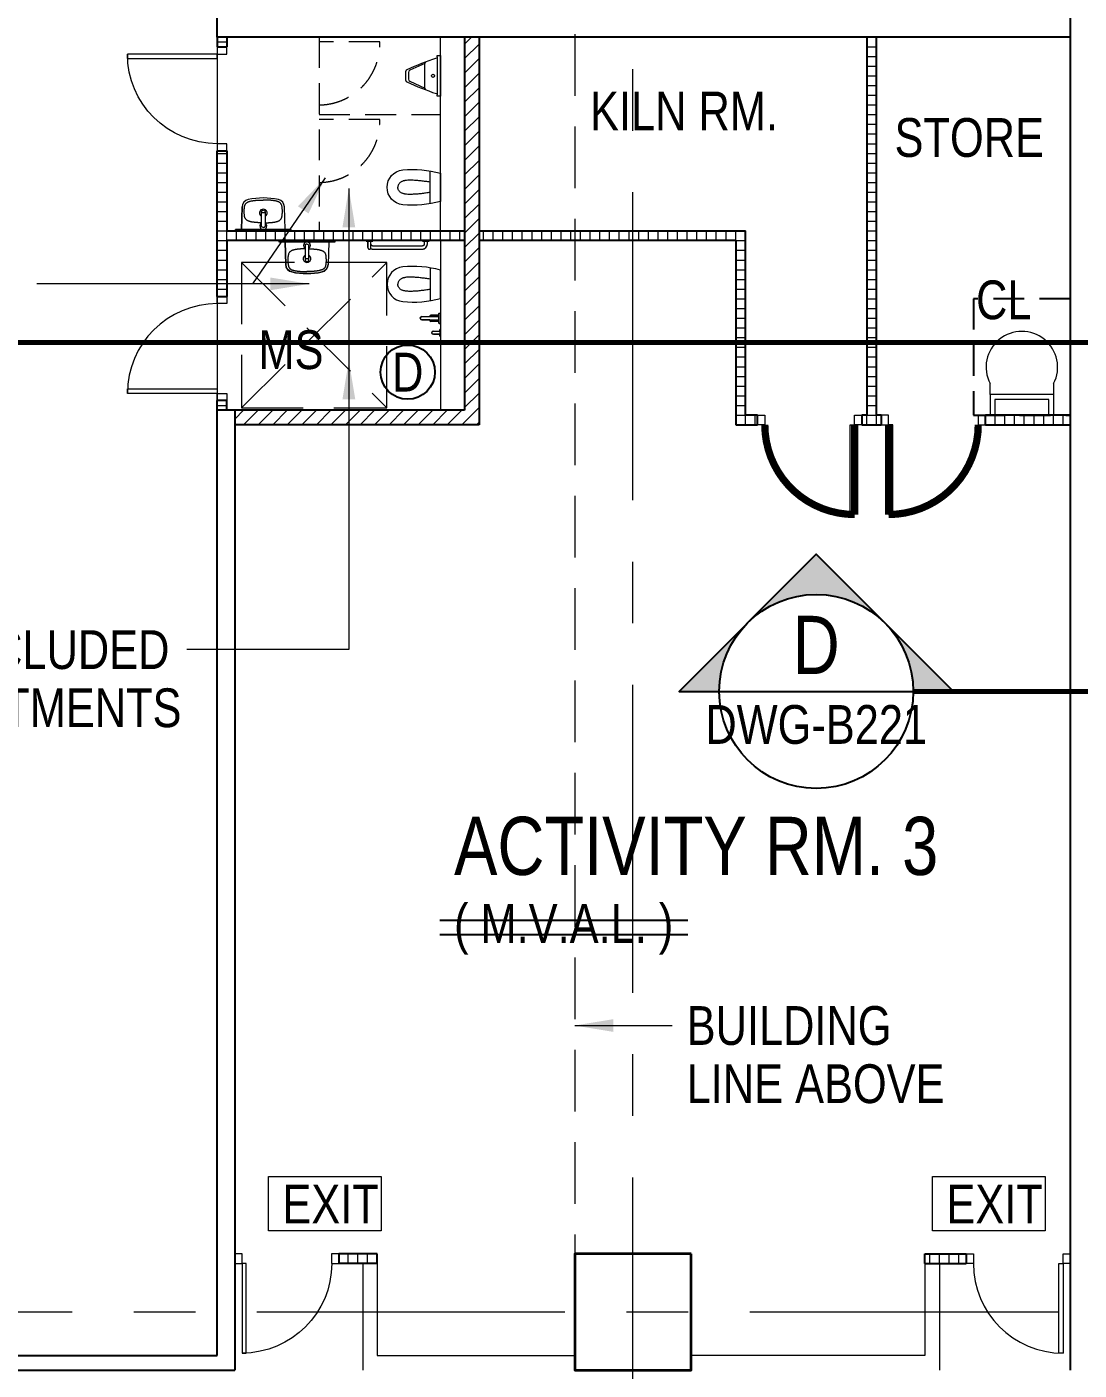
# Model space of a CAD drawing. Header units: millimetres. Extents: x 833576263 to 1668046980, y 817519639 to 1636103653.
# Drawn here: x 833987543 to 833998390, y 818059327 to 818073182 of the extents above; entities that cross this region are included whole.
import ezdxf
from ezdxf.enums import TextEntityAlignment as Align

# ---------------------------------------------------------------- set-up
doc = ezdxf.new("R2010")
doc.units = ezdxf.units.MM
doc.header["$LTSCALE"] = 100
doc.header["$MEASUREMENT"] = 0
for name, pattern in [('R_LINE_SEC$0$CENTER', [50.8, 31.75, -6.35, 6.35, -6.35]), ('R_P_Grid$0$CENTER', [50.8, 31.75, -6.35, 6.35, -6.35]), ('R_P_LG$0$HIDDEN', [9.525, 6.35, -3.175]), ('R_P_LG$0$HIDDEN2', [4.7625, 3.175, -1.5875])]:
    doc.linetypes.add(name, pattern=pattern)
doc.layers.get('Defpoints').update_dxf_attribs({"color": 170})
doc.layers.add('C_DWG1002P00L0LGGBP$0$C_UNDERLINE OR FSI', color=7, linetype='Continuous', true_color=0xf56e7d)
doc.layers.add('R_LINE_SEC$0$M-REFE', color=3, linetype='Continuous')
doc.layers.add('X-REF', color=7, linetype='Continuous')
for name, color, linetype, lineweight in [('R_P_Grid$0$RDA0251', 1, 'R_P_Grid$0$CENTER', 18), ('R_P_LG$0$RDA04011', 4, 'Continuous', 25), ('R_P_LG$0$RDA04031', 3, 'Continuous', 25), ('R_P_LG$0$RDA0621', 7, 'Continuous', 13), ('R_P_LG$0$RDA0624', 7, 'Continuous', 13), ('R_P_LG$0$RDA2141', 6, 'Continuous', 13), ('R_P_LG$0$RDA2202', 3, 'Continuous', 25), ('R_P_LG$0$RDA2203', 11, 'Continuous', 25), ('R_P_LG$0$RDA2301', 7, 'Continuous', 18), ('R_P_LG$0$RDA2302', 7, 'R_P_LG$0$HIDDEN', 18), ('R_P_LG$0$RDA2461', 7, 'Continuous', 18), ('R_P_LG$0$RDA2804S', 2, 'Continuous', 35), ('R_P_LG$0$RDA3151', 1, 'Continuous', 18), ('R_P_LG$0$RDA7101', 1, 'Continuous', 18), ('R_P_LG$0$RDA7401', 4, 'Continuous', 18), ('R_P_LG$0$RDA8301', 7, 'Continuous', 18)]:
    doc.layers.add(name, color=color, linetype=linetype, lineweight=lineweight)
doc.layers.add('R_P_LG$0$RDA0801', color=1, linetype='R_P_LG$0$HIDDEN2', lineweight=18, plot=False)
doc.styles.add('R_LINE_SEC$0$ROMANS', font='arial.ttf', dxfattribs={"width": 0.8})
doc.styles.add('R_P_LG$0$Arial', font='arial.ttf', dxfattribs={"width": 0.8})
doc.styles.add('R_P_LG$0$Arial_3', font='arial.ttf', dxfattribs={"width": 0.8, "height": 800})
doc.styles.add('R_P_LG$0$romans', font='arial.ttf', dxfattribs={"width": 0.8})
doc.dimstyles.new('R_P_LG$0$M_200LA', dxfattribs={"dimscale": 200, "dimtxt": 2.5, "dimasz": 2, "dimexe": 0.8, "dimexo": 0, "dimgap": 0.75, "dimtad": 1, "dimdec": 0, "dimrnd": 1, "dimzin": 12, "dimdsep": 46, "dimtxsty": 'R_P_LG$0$romans', "dimcen": 2, "dimdle": 1, "dimclrd": 7, "dimclre": 7, "dimclrt": 4, "dimaunit": 1, "dimadec": 3, "dimazin": 0, "dimtfac": 1, "dimtdec": 0, "dimtix": 1, "dimtmove": 2, "dimatfit": 3, "dimfxl": 1, "dimtolj": 1, "dimlwd": 18, "dimlwe": 18, "dimarcsym": 0})

# ---------------------------------------------------------------- blocks, each defined once
blk = doc.blocks.new('R_P_Grid')
at = {"layer": 'R_P_Grid$0$RDA0251'}
for p, q in [((833993790, 818027660), (833993790, 818124763.4)), ((833964515, 818059926.7), (834072885.2, 818059926.7))]:
    blk.add_line(p, q, dxfattribs=at)
blk = doc.blocks.new('R_P_LG$0$P46A_Door-Passage-Single-Flush - 925 x 2500mm-5926410-LG_F _5_000 Mpd_')
at = {"layer": 'R_P_LG$0$RDA3151'}
for p, q in [((-537, 69), (-462, 69)), ((-537, -31), (-537, 69)), ((-462, 69), (-462, -31)), ((462, 69), (537, 69)), ((462, -31), (462, 69)), ((537, 69), (537, -31)), ((-462, -31), (-537, -31)), ((418, -31), (462, -31)), ((418, -956), (418, -31)), ((537, -31), (462, -31)), ((462, -31), (462, -956)), ((462, -956), (418, -956))]:
    blk.add_line(p, q, dxfattribs=at)
blk.add_arc((462, -31), 925, 180, 270, dxfattribs=at)
blk = doc.blocks.new('R_P_LG$0$P46A_Symb_EXIT')
at = {"layer": 'R_P_LG$0$RDA7101'}
for p, q in [((-2.612, -0.994), (-2.612, 1.806)), ((-2.612, 1.806), (3.2, 1.806)), ((3.2, 1.806), (3.2, -0.994)), ((3.2, -0.994), (-2.612, -0.994))]:
    blk.add_line(p, q, dxfattribs=at)
at = {"layer": 'R_P_LG$0$RDA7101', "insert": (-1.89, 1.388), "char_height": 2, "width": 6.15696, "attachment_point": 1, "style": 'R_P_LG$0$Arial_3'}
blk.add_mtext('EXIT', dxfattribs=at)
blk = doc.blocks.new('R_P_LG$0$Disable_WC_SET_1')
at = {"layer": 'R_P_LG$0$RDA7401'}
for p, q in [((435, 1600), (203, 1593)), ((435, 1089), (435, 1661)), ((450, 1661), (435, 1661)), ((450, 1661), (450, 1089)), ((400, 1394), (250, 1394)), ((250, 1356), (400, 1356)), ((435, 1150), (203, 1157)), ((450, 1089), (435, 1089)), ((378, 747), (445, 747)), ((378, 715), (445, 715)), ((450, 766), (445, 766)), ((445, 766), (445, 731)), ((445, 731), (445, 696)), ((445, 696), (450, 696)), ((450, 766), (450, 731)), ((450, 731), (450, 696)), ((362, 692), (362, 189)), ((394, 189), (394, 692)), ((-368, 190), (-368, 17)), ((-334, 190), (-334, 17)), ((445, 166), (418, 166)), ((450, 185), (445, 185)), ((445, 185), (445, 115)), ((450, 185), (450, 115)), ((-516, 72), (-516, 5)), ((-484, 72), (-484, 5)), ((-403, 13), (-404, 0)), ((-404, 0), (-298, 0)), ((-399, 17), (-303, 17)), ((-384, 17), (-384, 98)), ((-370, 98), (-384, 98)), ((-368, 98), (-384, 98)), ((-371, 109), (-368, 109)), ((-334, 109), (-331, 109)), ((-334, 98), (-318, 98)), ((-333, 98), (-318, 98)), ((-318, 17), (-318, 98)), ((-299, 13), (-298, 0)), ((169, 106), (-169, 106)), ((418, 134), (445, 134)), ((445, 115), (450, 115))]:
    blk.add_line(p, q, dxfattribs=at)
for points in [[(450, 1089), (435, 1089), (435, 1150), (203, 1157, -0.345297), (127, 1219, -0.107765), (127, 1531, -0.345297), (203, 1593), (435, 1600), (435, 1661), (450, 1661)], [(450, 115), (450, 185), (445, 185), (445, 166), (418, 166, -0.415048), (394, 189), (394, 692, -0.399812), (417, 715), (445, 715), (445, 696), (450, 696), (450, 766), (445, 766), (445, 747), (378, 747, 0.726793), (369, 718, 0.125016), (362, 692), (362, 189, 0.413899), (418, 134), (445, 134), (445, 115)], [(146, 0), (146, 0, 0.093222), (179, 387, 0.904884), (-179, 387, 0.093222), (-146, 0)], [(-404, 0), (-403, 13, -0.401126), (-399, 17), (-384, 17), (-384, 98, -0.358872), (-371, 109), (-368, 109), (-368, 190, -1), (-334, 190), (-334, 109), (-331, 109, -0.358872), (-318, 98), (-318, 17), (-303, 17, -0.401126), (-299, 13), (-298, 0)], [(-535, 0), (-535, 5), (-516, 5), (-516, 72, -1), (-484, 72), (-484, 5), (-465, 5), (-465, 0)]]:
    blk.add_lwpolyline(points, format="xyb", close=True, dxfattribs=at)
at = {"layer": 'R_P_LG$0$RDA7401', "flags": 128}
for points in [[(369, 718), (368, 716), (367, 714), (366, 712), (365, 710), (364, 708), (364, 706), (363, 704), (363, 702), (362, 699), (362, 697), (362, 695), (362, 693), (362, 692)], [(394, 692), (394, 693), (394, 694), (394, 695), (394, 696), (394, 697), (395, 698), (395, 698), (395, 699), (395, 700), (396, 701), (396, 702), (397, 703), (397, 703), (398, 704), (398, 705), (399, 706), (399, 706), (400, 707), (400, 708), (401, 708), (402, 709), (403, 710), (403, 710), (404, 711), (405, 711), (406, 712), (406, 712), (407, 713), (408, 713), (409, 713), (410, 714), (411, 714), (412, 714), (413, 714), (414, 715), (415, 715), (416, 715), (417, 715)], [(362, 189), (362, 187), (362, 184), (362, 182), (363, 180), (363, 178), (364, 176), (364, 173), (365, 171), (366, 169), (366, 167), (367, 165), (368, 163), (370, 161), (371, 159), (372, 158), (373, 156), (375, 154), (376, 152), (378, 151), (379, 149), (381, 148), (383, 146), (384, 145), (386, 144), (388, 143), (390, 141), (392, 140), (394, 139), (396, 138), (398, 138), (400, 137), (402, 136), (404, 136), (406, 135), (409, 135), (411, 134), (413, 134), (415, 134), (417, 134), (418, 134)], [(418, 166), (417, 166), (416, 166), (415, 166), (414, 166), (413, 166), (412, 167), (411, 167), (410, 167), (409, 168), (408, 168), (408, 168), (407, 169), (406, 169), (405, 170), (404, 170), (403, 171), (403, 171), (402, 172), (401, 172), (401, 173), (400, 174), (399, 174), (399, 175), (398, 176), (398, 177), (397, 177), (397, 178), (396, 179), (396, 180), (396, 181), (395, 181), (395, 182), (395, 183), (395, 184), (394, 185), (394, 186), (394, 187), (394, 188), (394, 188), (394, 189)]]:
    blk.add_lwpolyline(points, dxfattribs=at)
at = {"layer": 'R_P_LG$0$RDA7401'}
blk.add_lwpolyline([(-535, 0), (-465, 0), (-465, 5), (-535, 5)], close=True, dxfattribs=at)
blk.add_lwpolyline([(-146, 0), (-146, 0)], dxfattribs=at)
for centre, radius, start, end in [((840, 1375), 730, 167.6985, 192.3015), ((205, 1513), 80, 91.5, 167.6985), ((265, 1375), 39.6, 28.6865, 331.3135), ((400, 1375), 35, 212.8783, 147.1217), ((205, 1237), 80, 192.3015, 268.5), ((378, 731), 16, 90, 270), ((-351, 190), 17, 0, 180), ((-500, 72), 16, 0, 180), ((-399, 12), 4.04, 89.2802, 176.7198), ((-371, 96), 13.1, 90, 168.9667), ((-331, 96), 13.1, 11.0333, 90), ((-303, 12), 4.04, 3.2802, 90.7198)]:
    blk.add_arc(centre, radius, start, end, dxfattribs=at)
for centre, start_param, end_param in [((250, 1375), 4.712389, 7.853982), ((400, 1375), 4.712389, 6.283272), ((250, 1375), 1.570796, 4.712389)]:
    blk.add_ellipse(centre, major_axis=(0, 19), ratio=0.707107, start_param=start_param, end_param=end_param, dxfattribs=at)
at = {"layer": 'R_P_LG$0$RDA7401', "extrusion": (0, 0, -1)}
blk.add_ellipse((400, 1375), major_axis=(0, -19), ratio=0.707107, start_param=4.712389, end_param=6.283272, dxfattribs=at)
at = {"layer": 'R_P_LG$0$RDA7401'}
for points, knots in [([(366, 1394), (366, 1395), (366, 1396), (366, 1397), (366, 1403), (365, 1414), (365, 1426), (364, 1435), (364, 1442), (363, 1447), (363, 1454), (362, 1460), (362, 1466), (361, 1471), (361, 1475), (360, 1479), (359, 1485), (358, 1492), (356, 1501), (355, 1508), (353, 1513), (352, 1517), (351, 1520), (351, 1522), (350, 1524), (349, 1526), (348, 1528), (347, 1532), (345, 1535), (343, 1540), (339, 1546), (333, 1553), (327, 1558), (320, 1561), (315, 1564), (311, 1565), (308, 1566), (305, 1567), (303, 1567), (301, 1568), (299, 1568), (296, 1569), (292, 1569), (287, 1570), (279, 1571), (271, 1571), (263, 1571), (257, 1572), (253, 1572), (248, 1572), (243, 1572), (235, 1572), (228, 1571), (223, 1571), (218, 1571), (214, 1570), (208, 1570), (200, 1568), (192, 1567), (184, 1565), (179, 1563), (176, 1561), (173, 1559), (171, 1558), (169, 1557), (168, 1556), (165, 1554), (163, 1551), (160, 1548), (157, 1545), (155, 1541), (153, 1537), (151, 1534), (150, 1532), (149, 1529), (148, 1528), (148, 1525), (147, 1523), (145, 1519), (144, 1513), (142, 1506), (140, 1497), (139, 1490), (138, 1483), (137, 1479), (136, 1475), (136, 1470), (135, 1464), (135, 1457), (134, 1451), (133, 1445), (133, 1438), (132, 1428), (132, 1415), (131, 1396), (131, 1382), (131, 1375)], [0.0126149, 0.0126149, 0.0126149, 0.0126149, 0.0149565, 0.0149565, 0.0149565, 0.0263158, 0.0394737, 0.0460526, 0.0526316, 0.0592105, 0.0657895, 0.0789474, 0.0921053, 0.0986842, 0.1052632, 0.1118421, 0.1184211, 0.1315789, 0.1447368, 0.1578947, 0.1710526, 0.1842105, 0.1973684, 0.2039474, 0.2105263, 0.2171053, 0.2236842, 0.2368421, 0.25, 0.2631579, 0.2894737, 0.3157895, 0.3421053, 0.3684211, 0.3815789, 0.3947368, 0.4078947, 0.4144737, 0.4210526, 0.4276316, 0.4342105, 0.4473684, 0.4605263, 0.4736842, 0.4868421, 0.5, 0.5131579, 0.5197368, 0.5263158, 0.5328947, 0.5394737, 0.5526316, 0.5657895, 0.5723684, 0.5789474, 0.5855263, 0.5921053, 0.6052632, 0.6184211, 0.6315789, 0.6447368, 0.6578947, 0.6710526, 0.6776316, 0.6842105, 0.6907895, 0.6973684, 0.7105263, 0.7236842, 0.7368421, 0.75, 0.7631579, 0.7763158, 0.7828947, 0.7894737, 0.7960526, 0.8026316, 0.8157895, 0.8289474, 0.8421053, 0.8552632, 0.8684211, 0.8815789, 0.8881579, 0.8947368, 0.9013158, 0.9078947, 0.9210526, 0.9342105, 0.9407895, 0.9473684, 0.9539474, 0.9605263, 0.9736842, 0.9868421, 1, 1, 1, 1]), ([(366, 1356), (366, 1355), (366, 1354), (366, 1353), (366, 1347), (365, 1336), (365, 1324), (364, 1315), (364, 1308), (363, 1303), (363, 1296), (362, 1290), (362, 1284), (361, 1279), (361, 1275), (360, 1271), (359, 1265), (358, 1258), (356, 1249), (355, 1242), (353, 1237), (352, 1233), (351, 1230), (351, 1228), (350, 1226), (349, 1224), (348, 1222), (347, 1218), (345, 1215), (343, 1210), (339, 1204), (333, 1197), (327, 1192), (320, 1189), (315, 1186), (311, 1185), (308, 1184), (305, 1183), (303, 1183), (301, 1182), (299, 1182), (296, 1181), (292, 1181), (287, 1180), (279, 1179), (271, 1179), (263, 1179), (257, 1178), (253, 1178), (248, 1178), (243, 1178), (235, 1178), (228, 1179), (223, 1179), (218, 1179), (214, 1180), (208, 1180), (200, 1182), (192, 1183), (184, 1185), (179, 1187), (176, 1189), (173, 1191), (171, 1192), (169, 1193), (168, 1194), (165, 1196), (163, 1199), (160, 1202), (157, 1205), (155, 1209), (153, 1213), (151, 1216), (150, 1218), (149, 1221), (148, 1222), (148, 1225), (147, 1227), (145, 1231), (144, 1237), (142, 1244), (140, 1253), (139, 1260), (138, 1267), (137, 1271), (136, 1275), (136, 1280), (135, 1286), (135, 1293), (134, 1299), (133, 1305), (133, 1312), (132, 1322), (132, 1335), (131, 1354), (131, 1368), (131, 1375)], [0.0126149, 0.0126149, 0.0126149, 0.0126149, 0.0149565, 0.0149565, 0.0149565, 0.0263158, 0.0394737, 0.0460526, 0.0526316, 0.0592105, 0.0657895, 0.0789474, 0.0921053, 0.0986842, 0.1052632, 0.1118421, 0.1184211, 0.1315789, 0.1447368, 0.1578947, 0.1710526, 0.1842105, 0.1973684, 0.2039474, 0.2105263, 0.2171053, 0.2236842, 0.2368421, 0.25, 0.2631579, 0.2894737, 0.3157895, 0.3421053, 0.3684211, 0.3815789, 0.3947368, 0.4078947, 0.4144737, 0.4210526, 0.4276316, 0.4342105, 0.4473684, 0.4605263, 0.4736842, 0.4868421, 0.5, 0.5131579, 0.5197368, 0.5263158, 0.5328947, 0.5394737, 0.5526316, 0.5657895, 0.5723684, 0.5789474, 0.5855263, 0.5921053, 0.6052632, 0.6184211, 0.6315789, 0.6447368, 0.6578947, 0.6710526, 0.6776316, 0.6842105, 0.6907895, 0.6973684, 0.7105263, 0.7236842, 0.7368421, 0.75, 0.7631579, 0.7763158, 0.7828947, 0.7894737, 0.7960526, 0.8026316, 0.8157895, 0.8289474, 0.8421053, 0.8552632, 0.8684211, 0.8815789, 0.8881579, 0.8947368, 0.9013158, 0.9078947, 0.9210526, 0.9342105, 0.9407895, 0.9473684, 0.9539474, 0.9605263, 0.9736842, 0.9868421, 1, 1, 1, 1]), ([(-53, 106), (-56, 121), (-60, 152), (-66, 198), (-70, 236), (-72, 267), (-73, 290), (-73, 313), (-73, 336), (-71, 355), (-68, 371), (-66, 382), (-62, 393), (-57, 403), (-50, 413), (-42, 421), (-33, 428), (-23, 434), (-12, 437), (-4, 438), (0, 438)], [0, 0, 0, 0, 0.125, 0.25, 0.375, 0.4375, 0.5, 0.5625, 0.625, 0.6875, 0.71875, 0.75, 0.78125, 0.8125, 0.84375, 0.875, 0.90625, 0.9375, 0.96875, 1, 1, 1, 1]), ([(53, 106), (56, 121), (60, 152), (66, 198), (70, 236), (72, 267), (73, 290), (73, 313), (73, 336), (71, 355), (68, 371), (66, 382), (62, 393), (57, 403), (50, 413), (42, 421), (33, 428), (23, 434), (12, 437), (4, 438), (0, 438)], [0, 0, 0, 0, 0.125, 0.25, 0.375, 0.4375, 0.5, 0.5625, 0.625, 0.6875, 0.71875, 0.75, 0.78125, 0.8125, 0.84375, 0.875, 0.90625, 0.9375, 0.96875, 1, 1, 1, 1])]:
    blk.add_open_spline(points, degree=3, knots=knots, dxfattribs=at)
blk = doc.blocks.new('R_P_LG$0$D-925')
at = {"layer": 'R_P_LG$0$RDA3151'}
for points in [[(75, 100), (75, 1025), (120, 1025), (120, 100)], [(0, 100), (75, 100), (75, 0), (0, 0)], [(1075, 100), (1075, 0), (1000, 0), (1000, 100)]]:
    blk.add_lwpolyline(points, close=True, dxfattribs=at)
blk.add_arc((75, 100), 925, 0, 90, dxfattribs=at)
blk = doc.blocks.new('R_P_LG$0$P46A_LADDER_Aluminum_w_Cage - Fixed Ladder With Cage _ Walk-Thru-1697452-LG_F _5_000 Mpd_')
at = {"layer": 'R_P_LG$0$RDA2461'}
for p, q in [((834014653, 818091605), (834014440, 818091605)), ((834014440, 818091605), (834014440, 818091555)), ((834014603, 818091555), (834014440, 818091555)), ((834014603, 818090999), (834014603, 818091555)), ((834014653, 818090949), (834014653, 818091605)), ((834014653, 818091605), (834014765, 818091605)), ((834014440, 818090999), (834014440, 818090949)), ((834014440, 818090999), (834014603, 818090999)), ((834014440, 818090949), (834014653, 818090949)), ((834014653, 818090949), (834014765, 818090949))]:
    blk.add_line(p, q, dxfattribs=at)
blk.add_arc((834014935, 818091277), 369, 242.6713, 117.3287, dxfattribs=at)
blk = doc.blocks.new('R_P_LG$0$P46A_Sanit_Urinal - RDA_SANIT_Urinal-1173893-LG_F _5_000 Mpd_')
at = {"layer": 'R_P_LG$0$RDA7401'}
for p, q in [((834015679, 818089030), (834015527, 818088959)), ((834015679, 818088774), (834015679, 818089030)), ((834015809, 818089098), (834015809, 818089111)), ((834015809, 818089111), (834015840, 818089111)), ((834015809, 818089098), (834015809, 818088705)), ((834015840, 818089111), (834015840, 818088692)), ((834015484, 818088852), (834015484, 818088951)), ((834015512, 818088936), (834015512, 818088868)), ((834015527, 818088845), (834015679, 818088774)), ((834015809, 818088692), (834015809, 818088705)), ((834015840, 818088692), (834015809, 818088692))]:
    blk.add_line(p, q, dxfattribs=at)
for centre, radius, start, end in [((834016747, 818086239), 2999, 108.4104, 114.7038), ((834015795, 818089098), 14.3, 288.4104, 0), ((834016747, 818091570), 3005, 245.348, 251.6273)]:
    blk.add_arc(centre, radius, start, end, dxfattribs=at)
for centre, major_axis, start_param, end_param in [((834015704, 818089026), (-7.7, 23.7), 0.360703, 1.101496), ((834015500, 818088949), (-10.5, 11.9), 5.990287, 7.007246), ((834015500, 818088854), (-15.5, 3.4), 0.337804, 1.355667), ((834015537, 818088936), (24.8, 5.5), 1.788866, 2.923523), ((834015537, 818088868), (0, 25.4), 1.570796, 2.705453), ((834015704, 818088778), (7.7, 23.7), 2.040097, 2.780889), ((834015795, 818088705), (14.3, 0), 0, 1.250133)]:
    blk.add_ellipse(centre, major_axis=major_axis, ratio=1, start_param=start_param, end_param=end_param, dxfattribs=at)
blk.add_ellipse((834015764, 818088902), major_axis=(0, 15.9), ratio=1, dxfattribs=at)
blk = doc.blocks.new('R_LINE_SEC$0$SecMark-1')
h = blk.add_hatch(color=256)
h.paths.add_polyline_path([(0, 7.071), (-3.536, 3.536, -0.414214), (3.536, 3.536)])
h.paths.add_polyline_path([(3.536, 3.536, -0.198912), (5, 0), (7.071, 0)])
h.paths.add_polyline_path([(-3.536, 3.536), (-7.071, 0), (-5, 0, -0.198912)])
blk.add_line((-5, 0), (5, 0))
blk.add_lwpolyline([(5, 0), (7.071, 0), (0, 7.071), (-7.071, 0), (-5, 0)])
blk.add_circle((0, 0), 5)
at = {"style": 'R_LINE_SEC$0$ROMANS', "width": 0.8}
blk.add_attdef('MARKNO', text='', height=3, dxfattribs=at).set_placement((0, 0), align=Align.BOTTOM_CENTER)
at = {"color": 4, "style": 'R_LINE_SEC$0$ROMANS', "width": 0.8}
blk.add_attdef('DWGNO', text='', height=2, dxfattribs=at).set_placement((0, -3.303), align=Align.BOTTOM_CENTER)
blk = doc.blocks.new('R_LINE_SEC')
at = {"layer": 'R_LINE_SEC$0$M-REFE', "linetype": 'R_LINE_SEC$0$CENTER', "const_width": 50}
for points in [[(834132280, 818069927), (833981164, 818069927)], [(834010162, 818066327), (833996680, 818066327)]]:
    blk.add_lwpolyline(points, dxfattribs=at)
at = {"layer": 'R_LINE_SEC$0$M-REFE', "xscale": 200, "yscale": 200, "zscale": 200}
blk.add_blockref('R_LINE_SEC$0$SecMark-1', (833995680, 818066327), dxfattribs=at).add_auto_attribs({'DWGNO': 'DWG-B221', 'MARKNO': 'D'})
blk = doc.blocks.new('C_DWG1002P00L0LGGBP')
at = {"layer": 'C_DWG1002P00L0LGGBP$0$C_UNDERLINE OR FSI', "const_width": 75}
for points in [[(833995150, 818069077, 0.414214), (833996075, 818068152), (833996075, 818069077)], [(833996425, 818069077), (833996425, 818068152, 0.414214), (833997350, 818069077)]]:
    blk.add_lwpolyline(points, format="xyb", dxfattribs=at)
blk = doc.blocks.new('R_P_LG')
at = {"layer": 'R_P_LG$0$RDA0621'}
h = blk.add_hatch(dxfattribs=at)
h.set_pattern_fill('_USER', color=256, scale=100, double=1, pattern_type=0)
h.set_pattern_definition([(0, (833989505, 818073026.7), (0, 100), []), (90, (833989505, 818073026.7), (-100, 6e-15), [])])
h.paths.add_polyline_path([(833989505, 818072976.7), (833989605, 818072976.7), (833989605, 818073076.7), (833989505, 818073076.7)])
h = blk.add_hatch(dxfattribs=at)
h.set_pattern_fill('_USER', color=256, scale=106.05, angle=45, pattern_type=0)
h.set_pattern_definition([(45, (834092040, 818091401.7), (-74.98867, 74.98867), [])])
h.paths.add_polyline_path([(833992205, 818069076.7003), (833989685, 818069076.7003), (833989685, 818069226.7003), (833992055, 818069226.7003), (833992055, 818073076.7), (833992205, 818073076.7)])
h = blk.add_hatch(dxfattribs=at)
h.set_pattern_fill('_USER', color=256, scale=100, double=1, pattern_type=0)
h.set_pattern_definition([(0, (833996200, 818069176.7), (0, 100), []), (90, (833996200, 818069176.7), (-100, 6e-15), [])])
h.paths.add_polyline_path([(833996200, 818073076.7), (833996300, 818073076.7), (833996300, 818069176.7), (833996350, 818069176.7), (833996350, 818069076.7), (833996150, 818069076.7), (833996150, 818069176.7), (833996200, 818069176.7)])
h = blk.add_hatch(dxfattribs=at)
h.set_pattern_fill('_USER', color=256, scale=100, double=1, pattern_type=0)
h.set_pattern_definition([(0, (833989605, 818071076.7), (0, 100), []), (90, (833989605, 818071076.7), (-100, 6e-15), [])])
h.paths.add_polyline_path([(833989505, 818070401.7003), (833989605, 818070401.7003), (833989605, 818070976.7003), (833992055, 818070976.7003), (833992055, 818071076.7003), (833989605, 818071076.7003), (833989605, 818071901.7), (833989505, 818071901.7)])
h = blk.add_hatch(dxfattribs=at)
h.set_pattern_fill('_USER', color=256, scale=100, double=1, pattern_type=0)
h.set_pattern_definition([(0, (833994850, 818070976.7), (0, 100), []), (90, (833994850, 818070976.7), (-100, 6e-15), [])])
h.paths.add_polyline_path([(833992205, 818071076.7003), (833994950, 818071076.7), (833994950, 818069176.7), (833995075, 818069176.7), (833995075, 818069076.7), (833994850, 818069076.7), (833994850, 818070976.7), (833992205, 818070976.7003)])
h = blk.add_hatch(dxfattribs=at)
h.set_pattern_fill('_USER', color=256, scale=100, double=1, pattern_type=0)
h.set_pattern_definition([(0, (833997425, 818069176.7), (0, 100), []), (90, (833997425, 818069176.7), (-100, 6e-15), [])])
h.paths.add_polyline_path([(833997425, 818069076.7), (833998300, 818069076.7), (833998300, 818069176.7), (833997425, 818069176.7)])
h = blk.add_hatch(dxfattribs=at)
h.set_pattern_fill('_USER', color=256, scale=100, angle=180, double=1, pattern_type=0)
h.set_pattern_definition([(180, (833991155, 818060526.7), (-1e-14, -100), []), (270, (833991155, 818060526.7), (100, -2e-14), [])])
h.paths.add_polyline_path([(833990760, 818060526.7), (833991155, 818060526.7), (833991155, 818060426.7), (833990760, 818060426.7)])
h = blk.add_hatch(dxfattribs=at)
h.set_pattern_fill('_USER', color=256, scale=100, angle=180, double=1, pattern_type=0)
h.set_pattern_definition([(180, (833996750, 818060426.7), (-1e-14, -100), []), (270, (833996750, 818060426.7), (100, -2e-14), [])])
h.paths.add_polyline_path([(833997225, 818060526.7), (833996800, 818060526.7), (833996800, 818060426.7), (833997225, 818060426.7)])
at = {"layer": 'R_P_LG$0$RDA0624', "lineweight": 18}
h = blk.add_hatch(dxfattribs=at)
h.set_pattern_fill('DOTS', color=4, scale=90, angle=45, style=0)
h.set_pattern_definition([(45, (0, 0), (-50.513940681, 151.541822043), [0, -142.875])])
edge = h.paths.add_edge_path()
edge.add_arc((834065390, 818020126.7), 13000, 75, 90)
edge.add_line((834065390, 818033126.7), (833989233.5977, 818033126.7))
edge.add_arc((833989233.5977, 818040126.7), 7000, 227.47847394, 269.99999999, ccw=False)
edge.add_line((833984502.5276, 818034967.5358), (833978583.9299, 818040395.0234))
edge.add_arc((833983315, 818045554.1877), 7000, 180, 227.47847394, ccw=False)
edge.add_line((833976315, 818045554.1877), (833976315, 818098726.7))
edge.add_arc((833983314.9761, 818098726.7099), 6999.9761, 115.841715, 180.00008101, ccw=False)
edge.add_line((833980263.7812, 818105026.7), (834002230.1033, 818105026.7))
edge.add_line((834002230.1033, 818105026.7), (834002230.4132, 818116699.7))
edge.add_line((834002230.4132, 818116699.7), (833958315, 818116699.7))
edge.add_line((833958315, 818116699.7), (833958315, 818110699.7))
edge.add_line((833958315, 818110699.7), (833963315, 818110699.7))
edge.add_arc((833963315, 818103699.7), 7000, 0, 90, ccw=False)
edge.add_line((833970315, 818103699.7), (833970315, 818045554.1877))
edge.add_arc((833983315, 818045554.1877), 13000, 180, 227.47847393)
edge.add_line((833974528.727, 818035972.8826), (833980447.3247, 818030545.395))
edge.add_arc((833989233.5977, 818040126.7), 13000, 227.47847393, 270)
edge.add_line((833989233.5977, 818027126.7), (834065245.1822, 818027126.7))
edge.add_arc((834065245.1822, 818019026.7), 8100, 75, 90, ccw=False)
edge.add_line((834067341.6165, 818026850.6992), (834090782.7579, 818020569.6643))
edge.add_arc((834094147.4055, 818033126.7), 13000, 255, 270)
edge.add_line((834094147.4055, 818020126.7), (834118759.2741, 818020126.7))
edge.add_arc((834118759.2741, 818033126.7), 13000, 270, 282.26165437)
edge.add_line((834121520.1679, 818020423.257), (834124956.9903, 818021170.1963))
edge.add_arc((834126677.2395, 818013254.9741), 8100, 20.44433993, 102.26165437, ccw=False)
edge.add_arc((834190761.1764, 818035930.696), 59878.7776, 183.670517332, 199.356395537, ccw=False)
edge.add_line((834131005.2286, 818032097.3284), (834127870.7181, 818029996.4247))
edge.add_line((834127870.7181, 818029996.4247), (834126362.9837, 818029715.8154))
edge.add_arc((834117071.8823, 818047426.7), 20000, 270, 297.68143099, ccw=False)
edge.add_line((834117071.8823, 818027426.7), (834089164.0869, 818027426.7))
edge.add_arc((834089164.0869, 818033426.7), 6000, 255.00000001, 270, ccw=False)
edge.add_line((834087611.1726, 818027631.1451), (834068754.6476, 818032683.7357))
at = {"layer": 'Defpoints', "color": 5, "linetype": 'R_P_LG$0$HIDDEN2'}
blk.add_lwpolyline([(833997300, 818069176.7), (833998300, 818069176.7), (833998300, 818070376.7), (833997300, 818070376.7)], close=True, dxfattribs=at)
at = {"layer": 'R_P_LG$0$RDA04031', "color": 4, "lineweight": 25}
for p, q in [((833991799.0726, 818063968.6731), (833994356.1264, 818063968.6731)), ((833991799.0726, 818063818.3387), (833994356.1264, 818063818.3387))]:
    blk.add_line(p, q, dxfattribs=at)
blk.add_circle((833991469.1518, 818069620.2781), 280, dxfattribs=at)
at = {"layer": 'R_P_LG$0$RDA0621'}
blk.add_line((833989505, 818069276.7003), (833989605, 818069276.7003), dxfattribs=at)
at = {"layer": 'R_P_LG$0$RDA0801'}
for p, q in [((833990555, 818073076.6997), (833990555, 818071076.7003)), ((833990555, 818072276.6997), (833991805, 818072276.6997))]:
    blk.add_line(p, q, dxfattribs=at)
for points in [[(833990555, 818072376.6997, 0.422254231), (833991180, 818073026.6997), (833990555, 818073026.6997)], [(833990555, 818071576.6997, 0.422254231), (833991180, 818072226.6997), (833990555, 818072226.6997)]]:
    blk.add_lwpolyline(points, format="xyb", dxfattribs=at)
at = {"layer": 'R_P_LG$0$RDA2141'}
for p, q in [((833991005, 818060426.7), (833991005, 818059326.7)), ((833991155, 818060426.7), (833991005, 818060426.7)), ((833991155, 818060426.7), (833991155, 818059476.7)), ((833996800, 818060426.7), (833996800, 818059476.7)), ((833996800, 818060426.7), (833996950, 818060426.7)), ((833996950, 818060426.7), (833996950, 818059326.7)), ((833991155, 818059476.7), (833993190, 818059476.7)), ((833996800, 818059476.7), (833994390, 818059476.7))]:
    blk.add_line(p, q, dxfattribs=at)
at = {"layer": 'R_P_LG$0$RDA2202'}
for p, q in [((833989505, 818073076.7), (833989505, 818080576.7)), ((833998300, 818059326.7), (833998300, 818075226.6997)), ((833998300, 818073076.7), (833989505, 818073076.7)), ((833989505, 818059476.7), (833989505, 818069226.7003)), ((833989685, 818069226.7003), (833989505, 818069226.7003)), ((833989685, 818069226.7003), (833989685, 818059326.7)), ((833984790, 818059476.7), (833989505, 818059476.7)), ((833984790, 818059326.7), (833989685, 818059326.7))]:
    blk.add_line(p, q, dxfattribs=at)
at = {"layer": 'R_P_LG$0$RDA2203'}
for p, q in [((833989505, 818073076.7), (833989505, 818072976.7)), ((833989605, 818073076.7), (833989605, 818072976.7)), ((833992055, 818073076.7), (833992055, 818069226.7003)), ((833992205, 818073076.7), (833992205, 818069076.7003)), ((833996200, 818073076.7), (833996200, 818069176.7)), ((833996300, 818069176.7), (833996300, 818073076.7)), ((833989505, 818072976.7), (833989605, 818072976.7)), ((833989505, 818070401.7003), (833989505, 818071901.7)), ((833989505, 818071901.7), (833989605, 818071901.7)), ((833989605, 818071901.7), (833989605, 818071076.7003)), ((833989605, 818071076.7003), (833992055, 818071076.7003)), ((833992055, 818070976.7003), (833989605, 818070976.7003)), ((833989605, 818070976.7003), (833989605, 818070401.7003)), ((833992205, 818071076.7), (833994950, 818071076.7)), ((833994850, 818070976.7), (833992205, 818070976.7)), ((833994850, 818070976.7), (833994850, 818069076.7)), ((833994950, 818069176.7), (833994950, 818071076.7)), ((833989505, 818070401.7003), (833989605, 818070401.7003)), ((833989605, 818069326.7003), (833989505, 818069326.7003)), ((833989505, 818069226.7003), (833989505, 818069326.7003)), ((833989605, 818069226.7003), (833989605, 818069326.7003)), ((833992055, 818069226.7003), (833989685, 818069226.7003)), ((833995075, 818069176.7), (833994950, 818069176.7)), ((833995075, 818069076.7), (833995075, 818069176.7)), ((833996200, 818069176.7), (833996150, 818069176.7)), ((833996150, 818069176.7), (833996150, 818069076.7)), ((833996350, 818069176.7), (833996300, 818069176.7)), ((833996350, 818069176.7), (833996350, 818069076.7)), ((833998300, 818069176.7), (833997425, 818069176.7)), ((833997425, 818069076.7), (833997425, 818069176.7)), ((833992205, 818069076.7003), (833989685, 818069076.7003)), ((833994850, 818069076.7), (833995075, 818069076.7)), ((833996150, 818069076.7), (833996350, 818069076.7)), ((833997425, 818069076.7), (833998300, 818069076.7)), ((833990760, 818060526.7), (833990760, 818060426.7)), ((833991155, 818060526.7), (833990760, 818060526.7)), ((833991155, 818060426.7), (833991155, 818060526.7)), ((833996800, 818060526.7), (833997225, 818060526.7)), ((833996800, 818060426.7), (833996800, 818060526.7)), ((833997225, 818060526.7), (833997225, 818060426.7)), ((833991155, 818060426.7), (833990760, 818060426.7)), ((833996800, 818060426.7), (833997225, 818060426.7))]:
    blk.add_line(p, q, dxfattribs=at)
at = {"layer": 'R_P_LG$0$RDA2301'}
for p, q in [((833989505, 818072976.7), (833989505, 818071901.7)), ((833989505, 818070401.7003), (833989505, 818069326.7003))]:
    blk.add_line(p, q, dxfattribs=at)
at = {"layer": 'R_P_LG$0$RDA2302'}
blk.add_line((833993190, 818073106.7), (833993190, 818060526.7), dxfattribs=at)
at = {"layer": 'R_P_LG$0$RDA2804S'}
blk.add_lwpolyline([(833994390, 818060526.7), (833993190, 818060526.7), (833993190, 818059326.7), (833994390, 818059326.7)], close=True, dxfattribs=at)
at = {"layer": 'R_P_LG$0$RDA7401'}
for p, q in [((833991805, 818071076.7003), (833991805, 818073076.7)), ((833991698.7573, 818071357.2085), (833991698.7573, 818071696.1924)), ((833989755.4639, 818071091.7003), (833989761.5416, 818071323.7983)), ((833989961, 818071126.7003), (833989961, 818071276.7003)), ((833989999, 818071276.7003), (833989999, 818071126.7003)), ((833990204.5361, 818071091.7003), (833990198.4584, 818071323.7983)), ((833990265.9465, 818071091.7003), (833989694.0535, 818071091.7003)), ((833989694.0535, 818071076.7003), (833989694.0535, 818071091.7003)), ((833989694.0535, 818071076.7003), (833990265.9465, 818071076.7003)), ((833990265.9465, 818071076.7003), (833990265.9465, 818071091.7003)), ((833991805, 818070976.7003), (833991805, 818069226.7003))]:
    blk.add_line(p, q, dxfattribs=at)
for points in [[(833991805, 818071380.9851), (833991805, 818071380.9851, -0.0932224305), (833991418.2778, 818071347.5958, -0.9048844275), (833991418.2778, 818071705.8051, -0.0932224305), (833991805, 818071672.4159)], [(833990265.9465, 818071076.7003), (833990265.9465, 818071091.7003), (833990204.5361, 818071091.7003), (833990198.4584, 818071323.7983, 0.3452969471), (833990135.5303, 818071399.8674, 0.1077646987), (833989824.4698, 818071399.8674, 0.3452969471), (833989761.5416, 818071323.7983), (833989755.4639, 818071091.7003), (833989694.0535, 818071091.7003), (833989694.0535, 818071076.7003)]]:
    blk.add_lwpolyline(points, format="xyb", close=True, dxfattribs=at)
blk.add_lwpolyline([(833991805, 818071672.4333), (833991805, 818071672.4159)], dxfattribs=at)
for centre, radius, start, end in [((833989841.5142, 818071321.7042), 80, 102.30145133, 178.500001), ((833989980, 818070686.628), 730, 77.69854867, 102.30145133), ((833990118.4858, 818071321.7042), 80, 1.499999, 77.69854867), ((833989980, 818071261.7003), 39.582, 298.68646198, 241.31353802), ((833989980, 818071126.7003), 35, 122.87835151, 57.12164849)]:
    blk.add_arc(centre, radius, start, end, dxfattribs=at)
at = {"layer": 'R_P_LG$0$RDA7401', "extrusion": (0, 0, -1)}
for centre, ratio, start_param, end_param in [((833989980, 818071276.7003), 0.7071067725, 4.7123889804, 7.853981634), ((833989980, 818071276.7003), 0.7071067852, 1.5707963268, 4.7123889804), ((833989980, 818071126.7003), 0.7071067725, 4.7123889804, 6.2832718507)]:
    blk.add_ellipse(centre, major_axis=(-19, 0), ratio=ratio, start_param=start_param, end_param=end_param, dxfattribs=at)
at = {"layer": 'R_P_LG$0$RDA7401'}
blk.add_ellipse((833989980, 818071126.7003), major_axis=(19, 0), ratio=0.7071067725, start_param=4.7123889804, end_param=6.2832718507, dxfattribs=at)
for points, knots in [([(833991698.7573, 818071579.6818), (833991683.5669, 818071582.3107), (833991653.0992, 818071586.9401), (833991607.2269, 818071592.7401), (833991568.8892, 818071596.6097), (833991538.1288, 818071598.5965), (833991515.0273, 818071599.4711), (833991491.911, 818071599.7396), (833991468.7938, 818071599.3015), (833991449.5834, 818071597.6192), (833991434.3869, 818071595.0148), (833991423.143, 818071592.2996), (833991412.2051, 818071588.5039), (833991401.8491, 818071583.3096), (833991392.3248, 818071576.7047), (833991383.8973, 818071568.7521), (833991376.6819, 818071559.6769), (833991371.1918, 818071549.4384), (833991368.0143, 818071538.2578), (833991367.4001, 818071530.5424), (833991367.4007, 818071526.6918)], [0, 0, 0, 0, 0.125, 0.25, 0.375, 0.4375, 0.5, 0.5625, 0.625, 0.6875, 0.71875, 0.75, 0.78125, 0.8125, 0.84375, 0.875, 0.90625, 0.9375, 0.96875, 1, 1, 1, 1]), ([(833991698.7573, 818071473.7191), (833991683.5669, 818071471.0902), (833991653.0992, 818071466.4608), (833991607.2269, 818071460.6609), (833991568.8892, 818071456.7913), (833991538.1288, 818071454.8044), (833991515.0273, 818071453.9299), (833991491.911, 818071453.6613), (833991468.7938, 818071454.0994), (833991449.5834, 818071455.7818), (833991434.3869, 818071458.3862), (833991423.143, 818071461.1014), (833991412.2051, 818071464.897), (833991401.8491, 818071470.0913), (833991392.3248, 818071476.6962), (833991383.8973, 818071484.6489), (833991376.6819, 818071493.7241), (833991371.1918, 818071503.9625), (833991368.0143, 818071515.1432), (833991367.4001, 818071522.8585), (833991367.4007, 818071526.7092)], [0, 0, 0, 0, 0.125, 0.25, 0.375, 0.4375, 0.5, 0.5625, 0.625, 0.6875, 0.71875, 0.75, 0.78125, 0.8125, 0.84375, 0.875, 0.90625, 0.9375, 0.96875, 1, 1, 1, 1]), ([(833989961, 818071160.8676), (833989959.8837, 818071160.8875), (833989958.7784, 818071160.909), (833989957.6841, 818071160.932), (833989952.3755, 818071161.0436), (833989941.4769, 818071161.362), (833989929.1743, 818071161.9237), (833989919.8313, 818071162.4681), (833989913.2779, 818071162.9079), (833989907.5064, 818071163.3454), (833989901.0302, 818071163.8882), (833989894.533, 818071164.5063), (833989888.9115, 818071165.1089), (833989884.1691, 818071165.6659), (833989880.2576, 818071166.1564), (833989875.9614, 818071166.7357), (833989870.0702, 818071167.5955), (833989862.547, 818071168.8351), (833989854.0797, 818071170.4863), (833989846.939, 818071172.123), (833989841.873, 818071173.4453), (833989838.0982, 818071174.5255), (833989835.3828, 818071175.3642), (833989833.1094, 818071176.1095), (833989831.2244, 818071176.7557), (833989829.2262, 818071177.4765), (833989826.6211, 818071178.4673), (833989823.384, 818071179.8004), (833989819.5727, 818071181.5584), (833989814.6082, 818071184.149), (833989808.6855, 818071187.9138), (833989802.3415, 818071193.4821), (833989797.0682, 818071200.0868), (833989793.6555, 818071206.2483), (833989791.4557, 818071211.425), (833989790.0458, 818071215.4026), (833989789.0467, 818071218.7809), (833989788.3434, 818071221.4979), (833989787.8516, 818071223.5808), (833989787.4285, 818071225.5442), (833989786.9585, 818071227.9103), (833989786.4575, 818071230.7338), (833989785.8581, 818071234.6525), (833989785.1921, 818071239.9022), (833989784.4819, 818071247.282), (833989783.891, 818071256.0124), (833989783.5407, 818071263.7432), (833989783.3659, 818071269.8182), (833989783.2911, 818071274.1777), (833989783.2688, 818071278.4078), (833989783.306, 818071284.0981), (833989783.4792, 818071291.2022), (833989783.7957, 818071298.3107), (833989784.1369, 818071304.0097), (833989784.4407, 818071308.2486), (833989784.8134, 818071312.619), (833989785.4407, 818071318.7086), (833989786.5012, 818071326.4498), (833989788.2856, 818071335.1301), (833989790.4381, 818071342.3422), (833989792.4199, 818071347.3457), (833989794.1603, 818071350.9841), (833989795.581, 818071353.5363), (833989796.8808, 818071355.6225), (833989798.0284, 818071357.3182), (833989799.3296, 818071359.0707), (833989801.1382, 818071361.2914), (833989803.593, 818071363.9248), (833989806.8035, 818071366.8076), (833989810.245, 818071369.416), (833989813.8711, 818071371.7598), (833989817.6416, 818071373.8676), (833989820.8787, 818071375.4544), (833989823.4996, 818071376.628), (833989825.5171, 818071377.479), (833989827.4258, 818071378.2398), (833989829.7331, 818071379.115), (833989832.497, 818071380.0965), (833989836.3511, 818071381.3547), (833989841.5402, 818071382.886), (833989848.8819, 818071384.7659), (833989857.618, 818071386.646), (833989865.4011, 818071388.0472), (833989871.5058, 818071389.0144), (833989875.9617, 818071389.6642), (833989880.0219, 818071390.2128), (833989884.9477, 818071390.8347), (833989890.7913, 818071391.5054), (833989897.5516, 818071392.1914), (833989904.2956, 818071392.7923), (833989910.3093, 818071393.2758), (833989917.142, 818071393.7608), (833989926.8889, 818071394.3599), (833989940.4767, 818071395.0117), (833989958.961, 818071395.5569), (833989972.7454, 818071395.7003), (833989980, 818071395.7003)], [0.01261487296, 0.01261487296, 0.01261487296, 0.01261487296, 0.01495646995, 0.01495646995, 0.01495646995, 0.02631578947, 0.03947368421, 0.04605263158, 0.05263157895, 0.05921052632, 0.06578947368, 0.07894736842, 0.09210526316, 0.09868421053, 0.10526315789, 0.11184210526, 0.11842105263, 0.13157894737, 0.14473684211, 0.15789473684, 0.17105263158, 0.18421052632, 0.19736842105, 0.20394736842, 0.21052631579, 0.21710526316, 0.22368421053, 0.23684210526, 0.25, 0.26315789474, 0.28947368421, 0.31578947368, 0.34210526316, 0.36842105263, 0.38157894737, 0.39473684211, 0.40789473684, 0.41447368421, 0.42105263158, 0.42763157895, 0.43421052632, 0.44736842105, 0.46052631579, 0.47368421053, 0.48684210526, 0.5, 0.51315789474, 0.51973684211, 0.52631578947, 0.53289473684, 0.53947368421, 0.55263157895, 0.56578947368, 0.57236842105, 0.57894736842, 0.58552631579, 0.59210526316, 0.60526315789, 0.61842105263, 0.63157894737, 0.64473684211, 0.65789473684, 0.67105263158, 0.67763157895, 0.68421052632, 0.69078947368, 0.69736842105, 0.71052631579, 0.72368421053, 0.73684210526, 0.75, 0.76315789474, 0.77631578947, 0.78289473684, 0.78947368421, 0.79605263158, 0.80263157895, 0.81578947368, 0.82894736842, 0.84210526316, 0.85526315789, 0.86842105263, 0.88157894737, 0.88815789474, 0.89473684211, 0.90131578947, 0.90789473684, 0.92105263158, 0.93421052632, 0.94078947368, 0.94736842105, 0.95394736842, 0.96052631579, 0.97368421053, 0.98684210526, 1, 1, 1, 1]), ([(833989999, 818071160.8676), (833990000.1163, 818071160.8875), (833990001.2216, 818071160.909), (833990002.3159, 818071160.932), (833990007.6245, 818071161.0436), (833990018.5231, 818071161.362), (833990030.8258, 818071161.9237), (833990040.1687, 818071162.4681), (833990046.7221, 818071162.9079), (833990052.4936, 818071163.3454), (833990058.9698, 818071163.8882), (833990065.467, 818071164.5063), (833990071.0885, 818071165.1089), (833990075.8309, 818071165.6659), (833990079.7424, 818071166.1564), (833990084.0386, 818071166.7357), (833990089.9298, 818071167.5955), (833990097.453, 818071168.8351), (833990105.9203, 818071170.4863), (833990113.061, 818071172.123), (833990118.127, 818071173.4453), (833990121.9018, 818071174.5255), (833990124.6172, 818071175.3642), (833990126.8906, 818071176.1095), (833990128.7756, 818071176.7557), (833990130.7738, 818071177.4765), (833990133.3789, 818071178.4673), (833990136.616, 818071179.8004), (833990140.4273, 818071181.5584), (833990145.3918, 818071184.149), (833990151.3145, 818071187.9138), (833990157.6585, 818071193.4821), (833990162.9318, 818071200.0868), (833990166.3445, 818071206.2483), (833990168.5443, 818071211.425), (833990169.9542, 818071215.4026), (833990170.9533, 818071218.7809), (833990171.6566, 818071221.4979), (833990172.1484, 818071223.5808), (833990172.5716, 818071225.5442), (833990173.0415, 818071227.9103), (833990173.5425, 818071230.7338), (833990174.1419, 818071234.6525), (833990174.8079, 818071239.9022), (833990175.5181, 818071247.282), (833990176.109, 818071256.0124), (833990176.4593, 818071263.7432), (833990176.6341, 818071269.8182), (833990176.7089, 818071274.1777), (833990176.7312, 818071278.4078), (833990176.694, 818071284.0981), (833990176.5208, 818071291.2022), (833990176.2043, 818071298.3107), (833990175.8632, 818071304.0097), (833990175.5593, 818071308.2486), (833990175.1867, 818071312.619), (833990174.5593, 818071318.7086), (833990173.4989, 818071326.4498), (833990171.7144, 818071335.1301), (833990169.5619, 818071342.3422), (833990167.5801, 818071347.3457), (833990165.8397, 818071350.9841), (833990164.419, 818071353.5363), (833990163.1192, 818071355.6225), (833990161.9716, 818071357.3182), (833990160.6704, 818071359.0707), (833990158.8618, 818071361.2914), (833990156.407, 818071363.9248), (833990153.1965, 818071366.8076), (833990149.755, 818071369.416), (833990146.1289, 818071371.7598), (833990142.3584, 818071373.8676), (833990139.1214, 818071375.4544), (833990136.5004, 818071376.628), (833990134.4829, 818071377.479), (833990132.5742, 818071378.2398), (833990130.2669, 818071379.115), (833990127.503, 818071380.0965), (833990123.6489, 818071381.3547), (833990118.4598, 818071382.886), (833990111.1181, 818071384.7659), (833990102.382, 818071386.646), (833990094.5989, 818071388.0472), (833990088.4942, 818071389.0144), (833990084.0383, 818071389.6642), (833990079.9781, 818071390.2128), (833990075.0523, 818071390.8347), (833990069.2087, 818071391.5054), (833990062.4484, 818071392.1914), (833990055.7044, 818071392.7923), (833990049.6907, 818071393.2758), (833990042.858, 818071393.7608), (833990033.1111, 818071394.3599), (833990019.5233, 818071395.0117), (833990001.039, 818071395.5569), (833989987.2546, 818071395.7003), (833989980, 818071395.7003)], [0.01261487296, 0.01261487296, 0.01261487296, 0.01261487296, 0.01495646995, 0.01495646995, 0.01495646995, 0.02631578947, 0.03947368421, 0.04605263158, 0.05263157895, 0.05921052632, 0.06578947368, 0.07894736842, 0.09210526316, 0.09868421053, 0.10526315789, 0.11184210526, 0.11842105263, 0.13157894737, 0.14473684211, 0.15789473684, 0.17105263158, 0.18421052632, 0.19736842105, 0.20394736842, 0.21052631579, 0.21710526316, 0.22368421053, 0.23684210526, 0.25, 0.26315789474, 0.28947368421, 0.31578947368, 0.34210526316, 0.36842105263, 0.38157894737, 0.39473684211, 0.40789473684, 0.41447368421, 0.42105263158, 0.42763157895, 0.43421052632, 0.44736842105, 0.46052631579, 0.47368421053, 0.48684210526, 0.5, 0.51315789474, 0.51973684211, 0.52631578947, 0.53289473684, 0.53947368421, 0.55263157895, 0.56578947368, 0.57236842105, 0.57894736842, 0.58552631579, 0.59210526316, 0.60526315789, 0.61842105263, 0.63157894737, 0.64473684211, 0.65789473684, 0.67105263158, 0.67763157895, 0.68421052632, 0.69078947368, 0.69736842105, 0.71052631579, 0.72368421053, 0.73684210526, 0.75, 0.76315789474, 0.77631578947, 0.78289473684, 0.78947368421, 0.79605263158, 0.80263157895, 0.81578947368, 0.82894736842, 0.84210526316, 0.85526315789, 0.86842105263, 0.88157894737, 0.88815789474, 0.89473684211, 0.90131578947, 0.90789473684, 0.92105263158, 0.93421052632, 0.94078947368, 0.94736842105, 0.95394736842, 0.96052631579, 0.97368421053, 0.98684210526, 1, 1, 1, 1])]:
    blk.add_open_spline(points, degree=3, knots=knots, dxfattribs=at)
at = {"layer": 'R_P_LG$0$RDA8301', "linetype": 'R_P_LG$0$HIDDEN'}
for p, q in [((833989754.801, 818069251.7003), (833991254.801, 818070751.7003)), ((833989754.801, 818070751.7003), (833991254.801, 818069251.7003))]:
    blk.add_line(p, q, dxfattribs=at)
blk.add_lwpolyline([(833989754.801, 818069251.7003), (833991254.801, 818069251.7003), (833991254.801, 818070751.7003), (833989754.801, 818070751.7003)], close=True, dxfattribs=at)
at = {"layer": 'R_P_LG$0$RDA2461', "rotation": 90}
blk.add_blockref('R_P_LG$0$P46A_LADDER_Aluminum_w_Cage - Fixed Ladder With Cage _ Walk-Thru-1697452-LG_F _5_000 Mpd_', (1652089076.7, -15945263.3), dxfattribs=at)
at = {"layer": 'R_P_LG$0$RDA3151', "xscale": -1.000000000000003, "rotation": 90}
blk.add_blockref('R_P_LG$0$D-925', (833989605, 818072976.7), dxfattribs=at)
at = {"layer": 'R_P_LG$0$RDA3151', "rotation": 90}
blk.add_blockref('R_P_LG$0$D-925', (833989605, 818069326.7003), dxfattribs=at)
at = {"layer": 'R_P_LG$0$RDA3151'}
for p in [(833995612.5, 818069108.05), (833997762.5, 818060458.05)]:
    blk.add_blockref('R_P_LG$0$P46A_Door-Passage-Single-Flush - 925 x 2500mm-5926410-LG_F _5_000 Mpd_', p, dxfattribs=at)
at = {"layer": 'R_P_LG$0$RDA3151', "xscale": -1}
for p in [(833996887.5, 818069108.05), (833990222.5, 818060458.05)]:
    blk.add_blockref('R_P_LG$0$P46A_Door-Passage-Single-Flush - 925 x 2500mm-5926410-LG_F _5_000 Mpd_', p, dxfattribs=at)
at = {"layer": 'R_P_LG$0$RDA7101', "xscale": 200, "yscale": 200, "zscale": 200}
for p in [(833990555, 818060961.7), (833997400, 818060961.7)]:
    blk.add_blockref('R_P_LG$0$P46A_Symb_EXIT', p, dxfattribs=at)
at = {"layer": 'R_P_LG$0$RDA7401'}
blk.add_blockref('R_P_LG$0$P46A_Sanit_Urinal - RDA_SANIT_Urinal-1173893-LG_F _5_000 Mpd_', (-24035, -16225.004), dxfattribs=at)
at = {"layer": 'R_P_LG$0$RDA7401', "rotation": 90}
blk.add_blockref('R_P_LG$0$Disable_WC_SET_1', (833991805, 818070526.7003), dxfattribs=at)
at = {"layer": 'R_P_LG$0$RDA04011', "style": 'R_P_LG$0$Arial', "width": 0.8}
for s, p in [('CL', (833997327.1186, 818070166.147)), ('BUILDING', (833994344.2889, 818062681.1312)), ('LINE ABOVE', (833994344.2889, 818062081.1312))]:
    blk.add_text(s, height=400, dxfattribs=at).set_placement(p)
at = {"layer": 'R_P_LG$0$RDA04031', "color": 4, "lineweight": 25, "style": 'R_P_LG$0$Arial', "width": 0.8}
for s, p in [('KILN RM.', (833993348.614, 818072113.5777)), ('STORE', (833996487.4092, 818071840.8872)), ('TOILET NOT INCLUDED', (833983971.0838, 818066558.5783)), ('IN SANITARY FITMENTS', (833983971.0838, 818065958.5783)), ('( M.V.A.L. )', (833991946.3649, 818063733.9247))]:
    blk.add_text(s, height=400, dxfattribs=at).set_placement(p)
blk.add_text('D', height=400, dxfattribs=at).set_placement((833991469.1518, 818069620.2781), align=Align.MIDDLE)
at = {"layer": 'R_P_LG$0$RDA04031', "style": 'R_P_LG$0$Arial', "width": 0.8}
blk.add_text('ACTIVITY RM. 3', height=600, dxfattribs=at).set_placement((833991946.3649, 818064433.9247))
at = {"layer": 'R_P_LG$0$RDA8301', "style": 'R_P_LG$0$romans', "width": 0.8}
blk.add_text('MS', height=400, rotation=0.00002732, dxfattribs=at).set_placement((833990264.9304, 818069852.2313), align=Align.MIDDLE)
at = {"layer": 'R_P_LG$0$RDA04011'}
blk.add_leader([(833993190, 818062881.1312), (833994196, 818062881.1312)], dimstyle='R_P_LG$0$M_200LA', override={"dimgap": 0.75, "dimtad": 0}, dxfattribs=at)
at = {"layer": 'R_P_LG$0$RDA04031', "color": 4, "lineweight": 25}
for points in [[(833990618.3878, 818071623.5383), (833989868.3878, 818070530.8966), (833987645.5506, 818070530.8966)], [(833990861.8408, 818071514.5961), (833990861.8408, 818066758.5783), (833989193.1206, 818066758.5783)], [(833990452.2989, 818070530.8966), (833987645.5506, 818070530.8966)], [(833990861.8408, 818069741.4207), (833990861.8408, 818066758.5783), (833989193.1206, 818066758.5783)]]:
    blk.add_leader(points, dimstyle='R_P_LG$0$M_200LA', dxfattribs=at)

msp = doc.modelspace()

# ---------------------------------------------------------------- block references
at = {"layer": 'X-REF'}
for name in ['R_P_LG', 'R_P_Grid', 'R_LINE_SEC', 'C_DWG1002P00L0LGGBP']:
    msp.add_blockref(name, (0, 0), dxfattribs=at)

doc.saveas('drawing.dxf')
